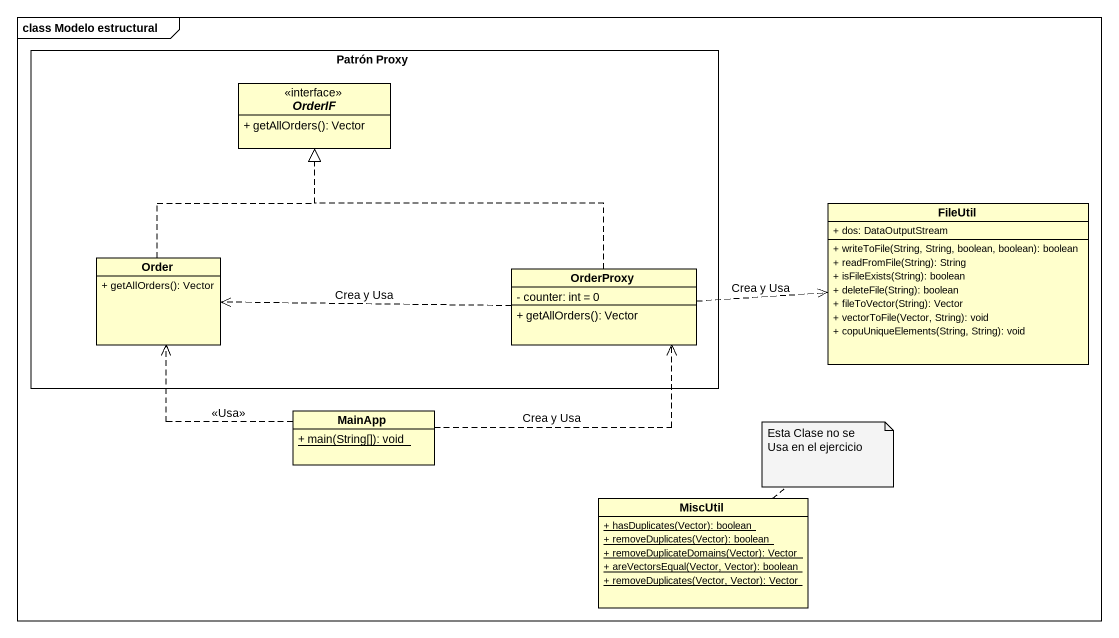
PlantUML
@startuml
mainframe class Modelo estructural
hide circle
hide empty members
skinparam classAttributeIconSize 0
rectangle "Patrón Proxy" as Patrón_Proxy {
  interface OrderIF {
    + getAllOrders(): Vector
  }
  class Order {
    + getAllOrders(): Vector
  }
  class OrderProxy {
    - counter: int = 0
    + getAllOrders(): Vector
  }
}
class FileUtil {
  + dos: DataOutputStream
  + writeToFile(String, String, boolean, boolean): boolean
  + readFromFile(String): String
  + isFileExists(String): boolean
  + deleteFile(String): boolean
  + fileToVector(String): Vector
  + vectorToFile(Vector, String): void
  + copuUniqueElements(String, String): void
}
class MainApp {
  {static} + main(String[]): void
}
class MiscUtil {
  {static} + hasDuplicates(Vector): boolean
  {static} + removeDuplicates(Vector): boolean
  {static} + removeDuplicateDomains(Vector): Vector
  {static} + areVectorsEqual(Vector, Vector): boolean
  {static} + removeDuplicates(Vector, Vector): Vector
}
Order .up.|> OrderIF
OrderProxy .up.|> OrderIF
OrderProxy .right.> FileUtil : Crea y Usa
OrderProxy .left.> Order : Crea y Usa
MainApp .up.> Order : <<Usa>>
MainApp .right.> OrderProxy : Crea y Usa
note top of MiscUtil : Esta Clase no se Usa en el ejercicio
@enduml
